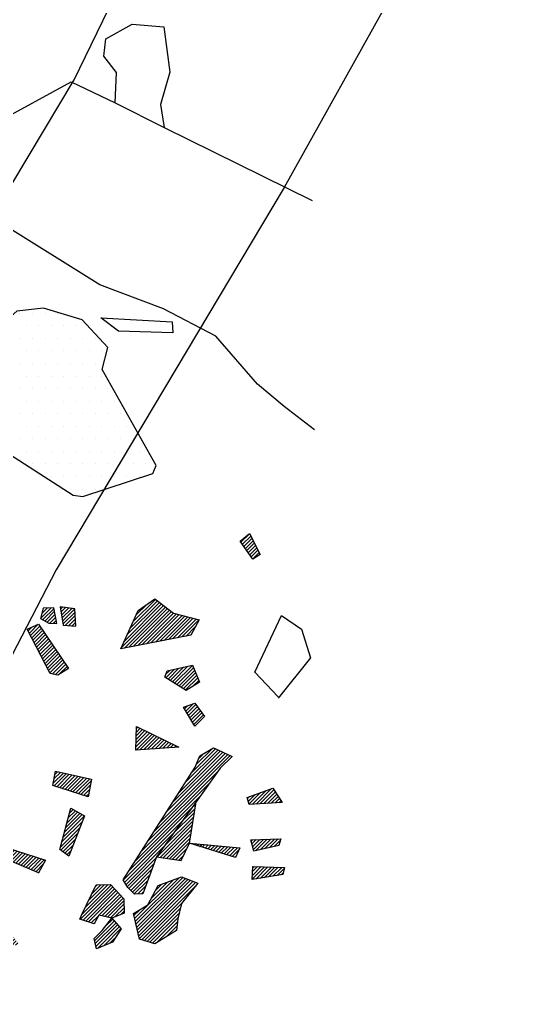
# Model space of a CAD drawing. Header units: metres. Extents: x 0 to 2.2, y -19.01 to -15.89.
# Drawn here: x 1.706 to 2.203, y -17.999 to -17.02 of the extents above; entities that cross this region are included whole.
import ezdxf

# ---------------------------------------------------------------- set-up
doc = ezdxf.new("R2010")
doc.units = ezdxf.units.M
doc.header["$LTSCALE"] = 25
doc.header["$MEASUREMENT"] = 0
doc.linetypes.add('STRICHPUNKTX2', pattern=[2, 1, -0.5, 0, -0.5])
doc.layers.get('0').update_dxf_attribs({"linetype": 'CONTINUOUS'})
for name, color, linetype in [('GRABUNGSGRENZE', 3, 'STRICHPUNKTX2'), ('KNOCHEN', 2, 'CONTINUOUS'), ('KNOCHENSCHRAFF', 2, 'CONTINUOUS'), ('STEINE', 4, 'CONTINUOUS'), ('STEINESCHRAFF', 4, 'CONTINUOUS')]:
    doc.layers.add(name, color=color, linetype=linetype)

# ---------------------------------------------------------------- blocks, each defined once
blk = doc.blocks.new('*X9')
at = {"color": 0}
for p, q in [((192.617, -1754.048), (193.468, -1753.197)), ((192.764, -1754.255), (193.588, -1753.431)), ((192.911, -1754.461), (193.707, -1753.665)), ((193.058, -1754.668), (193.826, -1753.9)), ((193.204, -1754.875), (193.945, -1754.134)), ((193.351, -1755.081), (194.065, -1754.368)), ((193.498, -1755.288), (194.184, -1754.602)), ((193.645, -1755.495), (194.303, -1754.837)), ((193.792, -1755.701), (194.422, -1755.071)), ((172.684, -1761.606), (173.712, -1760.578)), ((172.804, -1761.133), (173.342, -1760.595)), ((172.892, -1761.752), (174.016, -1760.628)), ((172.923, -1760.66), (172.972, -1760.612)), ((174.653, -1760.698), (174.853, -1760.498)), ((174.703, -1761.002), (175.163, -1760.542)), ((174.753, -1761.306), (175.473, -1760.585)), ((174.803, -1761.609), (175.783, -1760.629)), ((180.712, -1764.538), (184.909, -1760.342)), ((181.009, -1763.888), (184.708, -1760.189)), ((181.022, -1764.583), (185.11, -1760.495)), ((181.306, -1763.238), (184.507, -1760.036)), ((181.603, -1762.587), (184.306, -1759.884)), ((181.899, -1761.937), (184.106, -1759.731)), ((182.196, -1761.287), (183.251, -1760.232)), ((173.118, -1761.88), (174.073, -1760.925)), ((173.344, -1762.007), (174.129, -1761.222)), ((173.607, -1762.098), (174.186, -1761.519)), ((174.852, -1761.913), (176.09, -1760.675)), ((174.902, -1762.217), (176.109, -1761.01)), ((175.155, -1762.317), (176.128, -1761.345)), ((181.461, -1764.497), (185.311, -1760.647)), ((181.9, -1764.412), (185.511, -1760.8)), ((182.339, -1764.326), (185.712, -1760.953)), ((182.777, -1764.241), (185.914, -1761.105)), ((183.216, -1764.156), (186.194, -1761.178)), ((183.655, -1764.07), (186.474, -1761.252)), ((184.094, -1763.985), (186.754, -1761.325)), ((184.533, -1763.9), (187.034, -1761.399)), ((184.972, -1763.814), (187.314, -1761.472)), ((185.411, -1763.729), (187.594, -1761.546)), ((171.435, -1762.856), (171.794, -1762.496)), ((171.555, -1763.089), (172.439, -1762.205)), ((171.675, -1763.323), (172.608, -1762.39)), ((173.939, -1762.12), (174.243, -1761.816)), ((174.271, -1762.141), (174.299, -1762.113)), ((175.482, -1762.344), (176.147, -1761.679)), ((175.808, -1762.371), (176.166, -1762.014)), ((176.135, -1762.398), (176.185, -1762.349)), ((185.85, -1763.643), (187.874, -1761.619)), ((186.289, -1763.558), (188.154, -1761.693)), ((186.728, -1763.473), (188.434, -1761.767)), ((187.167, -1763.387), (188.072, -1762.482)), ((171.795, -1763.556), (172.75, -1762.601)), ((171.915, -1763.79), (172.893, -1762.812)), ((172.035, -1764.023), (173.035, -1763.023)), ((172.155, -1764.257), (173.178, -1763.234)), ((172.275, -1764.491), (173.32, -1763.445)), ((187.606, -1763.302), (187.663, -1763.245)), ((172.395, -1764.724), (173.463, -1763.657)), ((172.515, -1764.958), (173.605, -1763.868)), ((172.635, -1765.191), (173.747, -1764.079)), ((172.755, -1765.425), (173.89, -1764.29)), ((172.875, -1765.658), (174.032, -1764.501)), ((172.995, -1765.892), (174.175, -1764.712)), ((173.115, -1766.125), (174.317, -1764.923)), ((173.235, -1766.359), (174.459, -1765.134)), ((173.355, -1766.592), (174.602, -1765.346)), ((173.475, -1766.826), (174.744, -1765.557)), ((173.595, -1767.059), (174.887, -1765.768)), ((173.837, -1767.171), (175.029, -1765.979)), ((174.131, -1767.23), (175.172, -1766.19)), ((174.492, -1767.224), (175.314, -1766.401)), ((185.578, -1767.804), (186.885, -1766.498)), ((185.796, -1767.94), (187.339, -1766.397)), ((186.014, -1768.075), (187.783, -1766.306)), ((175.411, -1766.657), (175.456, -1766.612)), ((185.142, -1767.533), (185.976, -1766.699)), ((185.153, -1767.169), (185.522, -1766.8)), ((185.36, -1767.669), (186.43, -1766.599)), ((186.232, -1768.211), (187.888, -1766.555)), ((186.45, -1768.347), (187.993, -1766.804)), ((186.668, -1768.482), (188.098, -1767.052)), ((186.886, -1768.618), (188.203, -1767.301)), ((187.104, -1768.754), (188.307, -1767.55)), ((187.824, -1768.387), (188.412, -1767.799)), ((186.998, -1770.627), (187.297, -1770.328)), ((187.129, -1770.849), (187.85, -1770.129)), ((187.261, -1771.071), (188.127, -1770.205)), ((187.392, -1771.294), (188.276, -1770.41)), ((187.524, -1771.516), (188.425, -1770.615)), ((187.655, -1771.738), (188.574, -1770.819)), ((187.786, -1771.96), (188.722, -1771.024)), ((187.918, -1772.182), (188.871, -1771.229)), ((182.17, -1774.395), (183.534, -1773.03)), ((182.179, -1774.032), (183.296, -1772.915)), ((182.187, -1773.67), (183.058, -1772.799)), ((182.187, -1774.731), (183.773, -1773.146)), ((182.196, -1773.308), (182.82, -1772.684)), ((182.205, -1772.945), (182.582, -1772.568)), ((182.214, -1772.583), (182.344, -1772.453)), ((182.567, -1774.705), (184.011, -1773.261)), ((182.947, -1774.678), (184.249, -1773.376)), ((183.326, -1774.652), (184.487, -1773.492)), ((183.706, -1774.626), (184.725, -1773.607)), ((184.086, -1774.6), (184.963, -1773.723)), ((184.466, -1774.574), (185.201, -1773.838)), ((184.845, -1774.548), (185.439, -1773.954)), ((185.225, -1774.521), (185.677, -1774.069)), ((185.605, -1774.495), (185.915, -1774.185)), ((185.985, -1774.469), (186.153, -1774.3)), ((186.364, -1774.443), (186.391, -1774.416)), ((173.957, -1778.012), (174.949, -1777.02)), ((174.014, -1778.308), (175.239, -1777.083)), ((174.035, -1777.58), (174.658, -1776.957)), ((174.113, -1777.148), (174.368, -1776.893)), ((174.281, -1778.394), (175.53, -1777.146)), ((174.549, -1778.48), (175.82, -1777.209)), ((174.816, -1778.566), (176.111, -1777.272)), ((175.084, -1778.652), (176.401, -1777.335)), ((175.351, -1778.738), (176.692, -1777.398)), ((175.619, -1778.824), (176.983, -1777.461)), ((175.887, -1778.91), (177.273, -1777.524)), ((176.154, -1778.996), (177.564, -1777.587)), ((176.422, -1779.082), (177.695, -1777.809)), ((176.689, -1779.168), (177.62, -1778.237)), ((176.957, -1779.254), (177.546, -1778.665)), ((177.224, -1779.34), (177.471, -1779.093)), ((166.899, -1781.534), (168.32, -1780.112)), ((166.979, -1781.807), (168.609, -1780.177)), ((167.862, -1780.217), (168.032, -1780.047)), ((167.059, -1782.081), (168.898, -1780.242)), ((167.176, -1782.318), (168.936, -1780.558)), ((167.641, -1782.206), (168.956, -1780.891)), ((175.054, -1782.925), (176.824, -1781.155)), ((175.18, -1782.446), (176.597, -1781.028)), ((175.305, -1781.967), (176.371, -1780.901)), ((175.431, -1781.488), (176.144, -1780.774)), ((175.556, -1781.008), (175.917, -1780.648)), ((175.681, -1780.529), (175.69, -1780.521)), ((168.107, -1782.094), (168.976, -1781.225)), ((168.573, -1781.982), (168.996, -1781.558)), ((174.803, -1783.883), (176.831, -1781.855)), ((174.929, -1783.404), (177.051, -1781.281)), ((165.149, -1783.284), (165.358, -1783.075)), ((174.678, -1784.362), (176.6, -1782.439)), ((174.691, -1784.702), (176.369, -1783.024)), ((164.761, -1785.793), (166.725, -1783.829)), ((164.826, -1785.375), (166.497, -1783.703)), ((164.89, -1784.957), (166.269, -1783.578)), ((164.955, -1784.538), (166.041, -1783.452)), ((165.02, -1784.12), (165.814, -1783.326)), ((165.084, -1783.702), (165.586, -1783.201)), ((168.188, -1784.134), (168.206, -1784.116)), ((174.89, -1784.856), (176.138, -1783.608)), ((164.631, -1786.63), (166.535, -1784.727)), ((164.696, -1786.211), (166.666, -1784.242)), ((167.967, -1785.061), (168.742, -1784.287)), ((168.009, -1784.667), (168.474, -1784.201)), ((168.216, -1785.167), (169.01, -1784.372)), ((168.464, -1785.272), (169.278, -1784.458)), ((168.712, -1785.378), (169.546, -1784.543)), ((168.96, -1785.483), (169.814, -1784.629)), ((169.208, -1785.589), (170.082, -1784.714)), ((169.456, -1785.694), (170.35, -1784.8)), ((169.704, -1785.8), (170.618, -1784.885)), ((169.952, -1785.905), (170.886, -1784.971)), ((170.2, -1786.011), (171.154, -1785.056)), ((175.09, -1785.01), (175.907, -1784.193)), ((175.29, -1785.163), (175.676, -1784.778)), ((164.502, -1787.466), (166.272, -1785.696)), ((164.567, -1787.048), (166.403, -1785.211)), ((170.448, -1786.116), (171.422, -1785.142)), ((170.696, -1786.222), (171.691, -1785.227)), ((170.944, -1786.327), (171.959, -1785.313)), ((171.193, -1786.433), (172.227, -1785.399)), ((171.441, -1786.538), (172.495, -1785.484)), ((171.689, -1786.644), (172.763, -1785.57)), ((171.937, -1786.749), (173.031, -1785.655)), ((172.185, -1786.855), (172.973, -1786.066)), ((158.579, -1787.733), (159.835, -1786.477)), ((158.706, -1787.252), (159.667, -1786.291)), ((158.729, -1787.936), (160.002, -1786.663)), ((158.879, -1788.139), (160.17, -1786.849)), ((159.024, -1786.58), (159.5, -1786.104)), ((159.03, -1788.342), (160.337, -1787.035)), ((164.557, -1787.765), (166.141, -1786.181)), ((164.72, -1787.955), (166.01, -1786.666)), ((172.433, -1786.96), (172.517, -1786.876)), ((159.18, -1788.545), (160.505, -1787.221)), ((159.331, -1788.748), (160.672, -1787.407)), ((159.481, -1788.951), (160.839, -1787.593)), ((159.632, -1789.154), (161.007, -1787.779)), ((159.782, -1789.357), (161.174, -1787.966)), ((164.884, -1788.145), (165.878, -1787.151)), ((165.047, -1788.335), (165.747, -1787.635)), ((159.933, -1789.561), (161.342, -1788.152)), ((160.083, -1789.764), (161.509, -1788.338)), ((160.234, -1789.967), (161.677, -1788.524)), ((160.384, -1790.17), (161.844, -1788.71)), ((160.535, -1790.373), (162.012, -1788.896)), ((165.211, -1788.525), (165.616, -1788.12)), ((165.374, -1788.716), (165.485, -1788.605)), ((176.645, -1791.586), (179.869, -1788.363)), ((176.782, -1791.096), (179.699, -1788.179)), ((176.912, -1791.673), (180.039, -1788.547)), ((177.116, -1790.408), (179.407, -1788.118)), ((177.179, -1791.759), (180.208, -1788.731)), ((177.446, -1791.846), (180.378, -1788.914)), ((177.45, -1789.721), (179.041, -1788.13)), ((177.784, -1789.033), (178.676, -1788.142)), ((178.119, -1788.345), (178.31, -1788.154)), ((160.685, -1790.576), (162.179, -1789.082)), ((160.836, -1790.779), (162.346, -1789.268)), ((160.986, -1790.982), (162.514, -1789.454)), ((161.137, -1791.185), (162.681, -1789.64)), ((161.287, -1791.388), (162.849, -1789.827)), ((178.48, -1791.166), (180.548, -1789.098)), ((178.767, -1791.233), (180.718, -1789.282)), ((179.053, -1791.3), (180.887, -1789.466)), ((179.34, -1791.366), (180.961, -1789.745)), ((161.438, -1791.591), (163.016, -1790.013)), ((161.588, -1791.794), (163.184, -1790.199)), ((161.739, -1791.997), (163.351, -1790.385)), ((161.889, -1792.2), (163.519, -1790.571)), ((162.04, -1792.404), (163.571, -1790.872)), ((179.627, -1791.433), (180.973, -1790.087)), ((180.062, -1791.352), (180.984, -1790.43)), ((180.665, -1791.103), (180.995, -1790.772)), ((159.463, -1792.859), (160.504, -1791.818)), ((159.603, -1793.073), (160.743, -1791.932)), ((159.624, -1792.344), (160.265, -1791.704)), ((159.785, -1791.83), (160.025, -1791.59)), ((162.19, -1792.607), (163.213, -1791.583)), ((177.713, -1791.932), (178.424, -1791.222)), ((178.047, -1793.72), (180.018, -1791.749)), ((178.118, -1794.003), (180.181, -1791.94)), ((179.135, -1792.279), (179.855, -1791.558)), ((159.852, -1793.177), (160.816, -1792.213)), ((160.101, -1793.282), (160.76, -1792.622)), ((166.174, -1795.34), (169.099, -1792.415)), ((166.227, -1795.641), (169.286, -1792.581)), ((166.23, -1794.931), (168.691, -1792.47)), ((166.376, -1794.431), (168.283, -1792.524)), ((166.531, -1793.922), (167.875, -1792.579)), ((166.661, -1795.561), (169.448, -1792.773)), ((166.687, -1793.413), (167.466, -1792.634)), ((166.842, -1792.905), (167.058, -1792.688)), ((177.98, -1792.019), (178.021, -1791.978)), ((178.188, -1794.287), (180.344, -1792.131)), ((178.355, -1794.472), (180.506, -1792.322)), ((178.961, -1794.22), (180.669, -1792.512)), ((157.899, -1793.008), (157.917, -1792.991)), ((157.996, -1793.265), (158.291, -1792.97)), ((158.093, -1793.522), (158.666, -1792.949)), ((158.19, -1793.778), (158.841, -1793.128)), ((158.287, -1794.035), (158.95, -1793.372)), ((158.384, -1794.292), (159.059, -1793.617)), ((158.481, -1794.548), (159.167, -1793.861)), ((160.35, -1793.386), (160.705, -1793.031)), ((160.599, -1793.491), (160.649, -1793.44)), ((167.094, -1795.481), (169.61, -1792.965)), ((167.528, -1795.4), (169.772, -1793.156)), ((168.875, -1794.407), (169.934, -1793.348)), ((169.31, -1794.326), (170.096, -1793.54)), ((169.744, -1794.245), (170.257, -1793.732)), ((170.179, -1794.164), (170.419, -1793.923)), ((179.567, -1793.968), (180.112, -1793.423)), ((158.578, -1794.805), (159.276, -1794.106)), ((158.674, -1795.062), (159.385, -1794.351)), ((158.771, -1795.318), (159.494, -1794.595)), ((158.868, -1795.575), (159.603, -1794.84)), ((162.878, -1794.393), (162.887, -1794.384)), ((162.905, -1794.72), (163.111, -1794.514)), ((162.933, -1795.046), (163.335, -1794.643)), ((162.96, -1795.372), (163.56, -1794.773)), ((162.987, -1795.699), (163.784, -1794.902)), ((158.965, -1795.832), (159.712, -1795.085)), ((159.062, -1796.088), (159.821, -1795.329)), ((159.159, -1796.345), (159.93, -1795.574)), ((159.256, -1796.602), (160.039, -1795.818)), ((163.014, -1796.025), (164.008, -1795.031)), ((163.25, -1796.143), (164.232, -1795.161)), ((163.633, -1796.114), (164.456, -1795.29)), ((164.015, -1796.085), (164.68, -1795.42)), ((164.398, -1796.056), (164.904, -1795.549)), ((164.78, -1796.027), (165.129, -1795.678)), ((165.163, -1795.998), (165.353, -1795.808)), ((160.015, -1799.378), (162.816, -1796.577)), ((160.247, -1798.792), (162.503, -1796.536)), ((160.48, -1798.206), (162.181, -1796.505)), ((160.713, -1797.62), (161.858, -1796.474)), ((160.945, -1797.034), (161.536, -1796.443)), ((161.178, -1796.447), (161.213, -1796.412)), ((165.546, -1795.969), (165.577, -1795.937)), ((159.989, -1799.757), (162.532, -1797.214)), ((160.366, -1799.734), (162.248, -1797.852)), ((160.743, -1799.71), (161.964, -1798.49)), ((161.12, -1799.687), (161.679, -1799.128))]:
    blk.add_line(p, q, dxfattribs=at)
blk = doc.blocks.new('*X10')
at = {"color": 0}
for p, q in [((183.972, -1782.846), (191.54, -1775.278)), ((184.592, -1781.872), (191.3, -1775.164)), ((185.212, -1780.898), (191.06, -1775.05)), ((185.833, -1779.924), (190.821, -1774.936)), ((186.453, -1778.95), (190.581, -1774.822)), ((187.073, -1777.976), (190.341, -1774.708)), ((187.694, -1777.002), (190.102, -1774.594)), ((188.162, -1776.181), (189.771, -1774.572)), ((188.41, -1775.58), (188.91, -1775.079)), ((183.351, -1783.82), (190.346, -1776.826)), ((182.731, -1784.794), (189.455, -1778.07)), ((193.353, -1779.828), (194.015, -1779.166)), ((193.431, -1780.104), (194.565, -1778.97)), ((193.752, -1780.136), (195.115, -1778.773)), ((194.128, -1780.114), (195.665, -1778.577)), ((194.504, -1780.091), (195.897, -1778.699)), ((194.881, -1780.069), (196.035, -1778.914)), ((195.257, -1780.046), (196.173, -1779.13)), ((182.111, -1785.768), (188.564, -1779.314)), ((187.671, -1780.561), (188.117, -1780.115)), ((193.275, -1779.553), (193.465, -1779.363)), ((195.633, -1780.024), (196.311, -1779.346)), ((196.009, -1780.001), (196.448, -1779.561)), ((196.385, -1779.978), (196.586, -1779.777)), ((181.49, -1786.741), (187.671, -1780.561)), ((185.882, -1783.057), (187.979, -1780.96)), ((186.777, -1781.809), (188.048, -1780.538)), ((180.916, -1787.669), (186.777, -1781.809)), ((184.266, -1785.38), (187.841, -1781.805)), ((184.988, -1784.305), (187.91, -1781.382)), ((181.049, -1787.89), (185.882, -1783.057)), ((184.574, -1785.426), (187.772, -1782.227)), ((184.882, -1785.471), (187.703, -1782.65)), ((185.19, -1785.517), (187.634, -1783.072)), ((185.498, -1785.563), (187.566, -1783.495)), ((185.805, -1785.608), (187.497, -1783.917)), ((187.693, -1784.074), (187.736, -1784.031)), ((187.963, -1784.158), (188.059, -1784.061)), ((188.232, -1784.243), (188.383, -1784.092)), ((188.501, -1784.327), (188.706, -1784.122)), ((193.625, -1783.799), (193.763, -1783.661)), ((193.7, -1784.077), (194.128, -1783.65)), ((193.776, -1784.356), (194.493, -1783.638)), ((193.851, -1784.634), (194.858, -1783.627)), ((194.097, -1784.741), (195.223, -1783.615)), ((194.551, -1784.64), (195.588, -1783.604)), ((195.006, -1784.54), (195.953, -1783.592)), ((195.46, -1784.439), (196.318, -1783.581)), ((195.915, -1784.338), (196.552, -1783.7)), ((181.181, -1788.112), (184.988, -1784.305)), ((186.113, -1785.654), (187.232, -1784.535)), ((188.77, -1784.412), (189.029, -1784.152)), ((189.039, -1784.496), (189.353, -1784.182)), ((189.308, -1784.581), (189.676, -1784.212)), ((189.577, -1784.665), (189.999, -1784.243)), ((189.846, -1784.749), (190.323, -1784.273)), ((190.115, -1784.834), (190.646, -1784.303)), ((190.384, -1784.918), (190.97, -1784.333)), ((190.654, -1785.003), (191.293, -1784.363)), ((190.923, -1785.087), (191.616, -1784.394)), ((191.192, -1785.172), (191.94, -1784.424)), ((191.461, -1785.256), (192.263, -1784.454)), ((191.73, -1785.341), (192.452, -1784.619)), ((196.369, -1784.237), (196.393, -1784.213)), ((181.313, -1788.333), (184.191, -1785.455)), ((181.472, -1788.528), (183.976, -1786.023)), ((186.421, -1785.7), (186.914, -1785.207)), ((191.999, -1785.425), (192.129, -1785.295)), ((181.648, -1788.705), (183.761, -1786.592)), ((193.735, -1787.579), (194.959, -1786.354)), ((193.75, -1787.21), (194.618, -1786.342)), ((193.765, -1786.841), (194.276, -1786.33)), ((193.78, -1786.473), (193.934, -1786.318)), ((194.089, -1787.578), (195.301, -1786.366)), ((194.512, -1787.508), (195.643, -1786.378)), ((194.935, -1787.439), (195.984, -1786.389)), ((195.358, -1787.369), (196.326, -1786.401)), ((195.781, -1787.3), (196.668, -1786.413)), ((196.204, -1787.23), (196.922, -1786.513)), ((196.627, -1787.161), (196.824, -1786.964)), ((181.825, -1788.882), (183.547, -1787.16)), ((182.001, -1789.059), (183.332, -1787.728)), ((182.033, -1791.502), (185.858, -1787.677)), ((182.101, -1791.788), (186.417, -1787.472)), ((182.169, -1792.073), (186.832, -1787.41)), ((182.236, -1792.359), (187.089, -1787.507)), ((182.304, -1792.645), (187.345, -1787.604)), ((182.372, -1792.931), (187.602, -1787.701)), ((182.44, -1793.216), (187.858, -1787.798)), ((182.508, -1793.502), (188.115, -1787.895)), ((183.703, -1789.479), (185.3, -1787.881)), ((182.351, -1789.063), (183.117, -1788.296)), ((182.727, -1789.041), (182.903, -1788.865)), ((182.736, -1793.627), (188.143, -1788.22)), ((184.1, -1788.727), (184.742, -1788.086)), ((181.965, -1791.216), (182.542, -1790.639)), ((183.008, -1793.709), (186.703, -1790.014)), ((183.279, -1793.791), (186.594, -1790.477)), ((183.551, -1793.874), (186.484, -1790.94)), ((183.822, -1793.956), (186.375, -1791.402)), ((184.203, -1793.928), (186.305, -1791.826)), ((185.123, -1793.362), (186.251, -1792.234)), ((186.042, -1792.796), (186.197, -1792.642))]:
    blk.add_line(p, q, dxfattribs=at)
blk = doc.blocks.new('*X22')
at = {"color": 0}
for p, q in [((170.625, -1731.25), (170.625, -1731.25)), ((171.875, -1731.25), (171.875, -1731.25)), ((173.125, -1731.25), (173.125, -1731.25)), ((174.375, -1731.25), (174.375, -1731.25)), ((171.25, -1732.5), (171.25, -1732.5)), ((172.5, -1732.5), (172.5, -1732.5)), ((173.75, -1732.5), (173.75, -1732.5)), ((175, -1732.5), (175, -1732.5)), ((176.25, -1732.5), (176.25, -1732.5)), ((170.625, -1733.75), (170.625, -1733.75)), ((171.875, -1733.75), (171.875, -1733.75)), ((173.125, -1733.75), (173.125, -1733.75)), ((174.375, -1733.75), (174.375, -1733.75)), ((175.625, -1733.75), (175.625, -1733.75)), ((176.875, -1733.75), (176.875, -1733.75)), ((178.125, -1733.75), (178.125, -1733.75)), ((171.25, -1735), (171.25, -1735)), ((172.5, -1735), (172.5, -1735)), ((173.75, -1735), (173.75, -1735)), ((175, -1735), (175, -1735)), ((176.25, -1735), (176.25, -1735)), ((177.5, -1735), (177.5, -1735)), ((178.75, -1735), (178.75, -1735)), ((170.625, -1736.25), (170.625, -1736.25)), ((171.875, -1736.25), (171.875, -1736.25)), ((173.125, -1736.25), (173.125, -1736.25)), ((174.375, -1736.25), (174.375, -1736.25)), ((175.625, -1736.25), (175.625, -1736.25)), ((176.875, -1736.25), (176.875, -1736.25)), ((178.125, -1736.25), (178.125, -1736.25)), ((171.25, -1737.5), (171.25, -1737.5)), ((172.5, -1737.5), (172.5, -1737.5)), ((173.75, -1737.5), (173.75, -1737.5)), ((175, -1737.5), (175, -1737.5)), ((176.25, -1737.5), (176.25, -1737.5)), ((177.5, -1737.5), (177.5, -1737.5)), ((178.75, -1737.5), (178.75, -1737.5)), ((170.625, -1738.75), (170.625, -1738.75)), ((171.875, -1738.75), (171.875, -1738.75)), ((173.125, -1738.75), (173.125, -1738.75)), ((174.375, -1738.75), (174.375, -1738.75)), ((175.625, -1738.75), (175.625, -1738.75)), ((176.875, -1738.75), (176.875, -1738.75)), ((178.125, -1738.75), (178.125, -1738.75)), ((179.375, -1738.75), (179.375, -1738.75)), ((171.25, -1740), (171.25, -1740)), ((172.5, -1740), (172.5, -1740)), ((173.75, -1740), (173.75, -1740)), ((175, -1740), (175, -1740)), ((176.25, -1740), (176.25, -1740)), ((177.5, -1740), (177.5, -1740)), ((178.75, -1740), (178.75, -1740)), ((180, -1740), (180, -1740)), ((170.625, -1741.25), (170.625, -1741.25)), ((171.875, -1741.25), (171.875, -1741.25)), ((173.125, -1741.25), (173.125, -1741.25)), ((174.375, -1741.25), (174.375, -1741.25)), ((175.625, -1741.25), (175.625, -1741.25)), ((176.875, -1741.25), (176.875, -1741.25)), ((178.125, -1741.25), (178.125, -1741.25)), ((179.375, -1741.25), (179.375, -1741.25)), ((180.625, -1741.25), (180.625, -1741.25)), ((171.25, -1742.5), (171.25, -1742.5)), ((172.5, -1742.5), (172.5, -1742.5)), ((173.75, -1742.5), (173.75, -1742.5)), ((175, -1742.5), (175, -1742.5)), ((176.25, -1742.5), (176.25, -1742.5)), ((177.5, -1742.5), (177.5, -1742.5)), ((178.75, -1742.5), (178.75, -1742.5)), ((180, -1742.5), (180, -1742.5)), ((181.25, -1742.5), (181.25, -1742.5)), ((170.625, -1743.75), (170.625, -1743.75)), ((171.875, -1743.75), (171.875, -1743.75)), ((173.125, -1743.75), (173.125, -1743.75)), ((174.375, -1743.75), (174.375, -1743.75)), ((175.625, -1743.75), (175.625, -1743.75)), ((176.875, -1743.75), (176.875, -1743.75)), ((178.125, -1743.75), (178.125, -1743.75)), ((179.375, -1743.75), (179.375, -1743.75)), ((180.625, -1743.75), (180.625, -1743.75)), ((181.875, -1743.75), (181.875, -1743.75)), ((171.25, -1745), (171.25, -1745)), ((172.5, -1745), (172.5, -1745)), ((173.75, -1745), (173.75, -1745)), ((175, -1745), (175, -1745)), ((176.25, -1745), (176.25, -1745)), ((177.5, -1745), (177.5, -1745)), ((178.75, -1745), (178.75, -1745)), ((180, -1745), (180, -1745)), ((181.25, -1745), (181.25, -1745)), ((182.5, -1745), (182.5, -1745)), ((171.875, -1746.25), (171.875, -1746.25)), ((173.125, -1746.25), (173.125, -1746.25)), ((174.375, -1746.25), (174.375, -1746.25)), ((175.625, -1746.25), (175.625, -1746.25)), ((176.875, -1746.25), (176.875, -1746.25)), ((178.125, -1746.25), (178.125, -1746.25)), ((179.375, -1746.25), (179.375, -1746.25)), ((180.625, -1746.25), (180.625, -1746.25)), ((181.875, -1746.25), (181.875, -1746.25)), ((183.125, -1746.25), (183.125, -1746.25)), ((173.75, -1747.5), (173.75, -1747.5)), ((175, -1747.5), (175, -1747.5)), ((176.25, -1747.5), (176.25, -1747.5)), ((177.5, -1747.5), (177.5, -1747.5)), ((178.75, -1747.5), (178.75, -1747.5)), ((180, -1747.5), (180, -1747.5)), ((181.25, -1747.5), (181.25, -1747.5)), ((182.5, -1747.5), (182.5, -1747.5)), ((175.625, -1748.75), (175.625, -1748.75)), ((176.875, -1748.75), (176.875, -1748.75)), ((178.125, -1748.75), (178.125, -1748.75))]:
    blk.add_line(p, q, dxfattribs=at)

msp = doc.modelspace()

# ---------------------------------------------------------------- linework, layer by layer
at = {"layer": 'GRABUNGSGRENZE', "flags": 128}
for points in [[(0.00154, -18.07409), (0.81845, -18.62877), (1.01714, -18.33462), (1.16577, -18.11362), (1.25018, -17.93419), (1.43408, -17.65374), (1.57366, -17.39151), (1.76017, -17.08002), (1.99649, -16.59361), (1.76687, -16.43375), (1.51373, -16.31761), (1.48214, -16.33331), (0.63392, -15.88592), (-0.00133, -16.7698)], [(2.20317, -16.76765), (1.96906, -17.18741), (1.74217, -17.568), (1.59132, -17.85871), (1.5492, -18.01941), (1.45067, -18.14283), (1.00322, -18.81497), (1.32134, -18.99183)]]:
    msp.add_lwpolyline(points, dxfattribs=at)
at = {"layer": 'KNOCHEN'}
for points in [[(1.93812, -17.55729), (1.92544, -17.53945), (1.93462, -17.53184), (1.94525, -17.55273), (1.93812, -17.55729)], [(1.73491, -17.62091), (1.74305, -17.62144), (1.74004, -17.60565), (1.72935, -17.60613), (1.72678, -17.61631), (1.73491, -17.62091)], [(1.74916, -17.62298), (1.76188, -17.62403), (1.7609, -17.60672), (1.74615, -17.60465), (1.74916, -17.62298)], [(1.8066, -17.64653), (1.824, -17.60841), (1.84031, -17.59674), (1.8591, -17.61104), (1.88453, -17.61772), (1.87635, -17.63296), (1.8066, -17.64653)], [(1.73631, -17.67129), (1.71352, -17.62696), (1.72473, -17.6219), (1.75465, -17.66625), (1.74394, -17.67283), (1.73631, -17.67129)], [(1.87164, -17.68791), (1.8503, -17.67463), (1.85286, -17.66853), (1.8778, -17.66299), (1.88489, -17.6798), (1.87164, -17.68791)], [(1.8802, -17.72355), (1.86905, -17.7047), (1.88026, -17.70065), (1.88989, -17.71391), (1.8802, -17.72355)], [(1.82162, -17.74733), (1.82218, -17.72392), (1.86437, -17.74438), (1.82162, -17.74733)], [(1.80908, -17.87655), (1.88061, -17.76427), (1.88521, -17.75308), (1.89897, -17.74497), (1.91727, -17.75367), (1.90554, -17.76534), (1.88154, -17.79887), (1.84222, -17.85373), (1.82839, -17.89034), (1.82024, -17.89083), (1.81364, -17.8842), (1.80908, -17.87655)], [(1.77417, -17.79402), (1.73909, -17.78274), (1.74167, -17.7685), (1.77727, -17.77622), (1.77417, -17.79402)], [(1.93446, -17.80155), (1.93244, -17.79442), (1.9579, -17.78532), (1.96703, -17.79959), (1.93446, -17.80155), (1.93244, -17.79442)], [(1.84222, -17.85373), (1.86663, -17.85736), (1.87482, -17.84007), (1.88154, -17.79887)], [(1.74606, -17.84637), (1.75685, -17.80518), (1.77057, -17.81284), (1.75469, -17.85301), (1.74606, -17.84637)], [(1.67887, -17.85027), (1.68195, -17.84112), (1.73178, -17.85702), (1.72462, -17.86973), (1.67887, -17.85027)], [(1.87482, -17.84007), (1.92519, -17.84478), (1.92058, -17.85444), (1.87482, -17.84007)], [(1.93892, -17.84787), (1.93589, -17.83666), (1.96592, -17.83572), (1.96387, -17.84233), (1.93892, -17.84787)], [(1.93732, -17.87636), (1.93786, -17.86313), (1.96941, -17.86423), (1.96787, -17.87135), (1.93732, -17.87636)], [(1.81918, -17.91016), (1.83345, -17.90155), (1.84367, -17.88223), (1.8671, -17.87364), (1.88337, -17.87979), (1.86704, -17.9001), (1.86344, -17.91536), (1.86188, -17.92706), (1.84048, -17.94024), (1.82522, -17.93562), (1.81918, -17.91016)], [(1.76778, -17.91105), (1.7821, -17.88157), (1.79635, -17.8811), (1.80955, -17.89538), (1.81002, -17.90963), (1.79779, -17.91469), (1.78457, -17.9116), (1.77997, -17.92024), (1.76573, -17.91563), (1.76778, -17.91105)], [(1.78245, -17.94518), (1.77993, -17.935), (1.78809, -17.92688), (1.79779, -17.91469), (1.80693, -17.9254), (1.79824, -17.93861), (1.78245, -17.94518)]]:
    msp.add_lwpolyline(points, dxfattribs=at)
at = {"layer": 'STEINE'}
for points in [[(1.80083, -17.10302), (1.80243, -17.073), (1.78975, -17.05669), (1.79183, -17.03939), (1.81782, -17.0247), (1.84936, -17.02732), (1.85535, -17.07263), (1.84611, -17.10466), (1.84962, -17.12757)], [(1.9995, -17.4287), (1.96903, -17.40521), (1.94262, -17.38326), (1.90101, -17.33533), (1.84917, -17.30823), (1.78562, -17.28415), (1.68298, -17.22028), (1.6688, -17.1948), (1.67853, -17.17091), (1.66535, -17.15001), (1.68272, -17.12258), (1.75712, -17.08205), (1.80083, -17.10302), (1.84962, -17.12757), (1.99702, -17.2002)], [(1.84166, -17.46393), (1.78795, -17.36863), (1.79361, -17.34676), (1.76823, -17.31922), (1.72958, -17.30742), (1.70312, -17.31041), (1.6766, -17.33375), (1.64858, -17.34437), (1.62114, -17.33005), (1.62004, -17.35956), (1.60624, -17.38446), (1.61687, -17.40993), (1.67582, -17.4401), (1.75915, -17.49374), (1.76881, -17.49479), (1.83859, -17.47206), (1.84166, -17.46393)], [(1.78656, -17.31723), (1.85779, -17.32097), (1.85827, -17.33217), (1.80433, -17.3305), (1.78656, -17.31723)], [(1.96322, -17.69424), (1.93987, -17.66976), (1.96647, -17.61334), (1.98629, -17.62713), (1.99538, -17.65565), (1.96322, -17.69577)]]:
    msp.add_lwpolyline(points, dxfattribs=at)

# ---------------------------------------------------------------- block references
at = {"layer": 'KNOCHENSCHRAFF', "xscale": 0.01, "yscale": 0.01, "zscale": 0.01}
for name in ['*X9', '*X10']:
    msp.add_blockref(name, (0, 0), dxfattribs=at)
at = {"layer": 'STEINESCHRAFF', "xscale": 0.01, "yscale": 0.01, "zscale": 0.01}
msp.add_blockref('*X22', (0, 0), dxfattribs=at)

doc.saveas('drawing.dxf')
